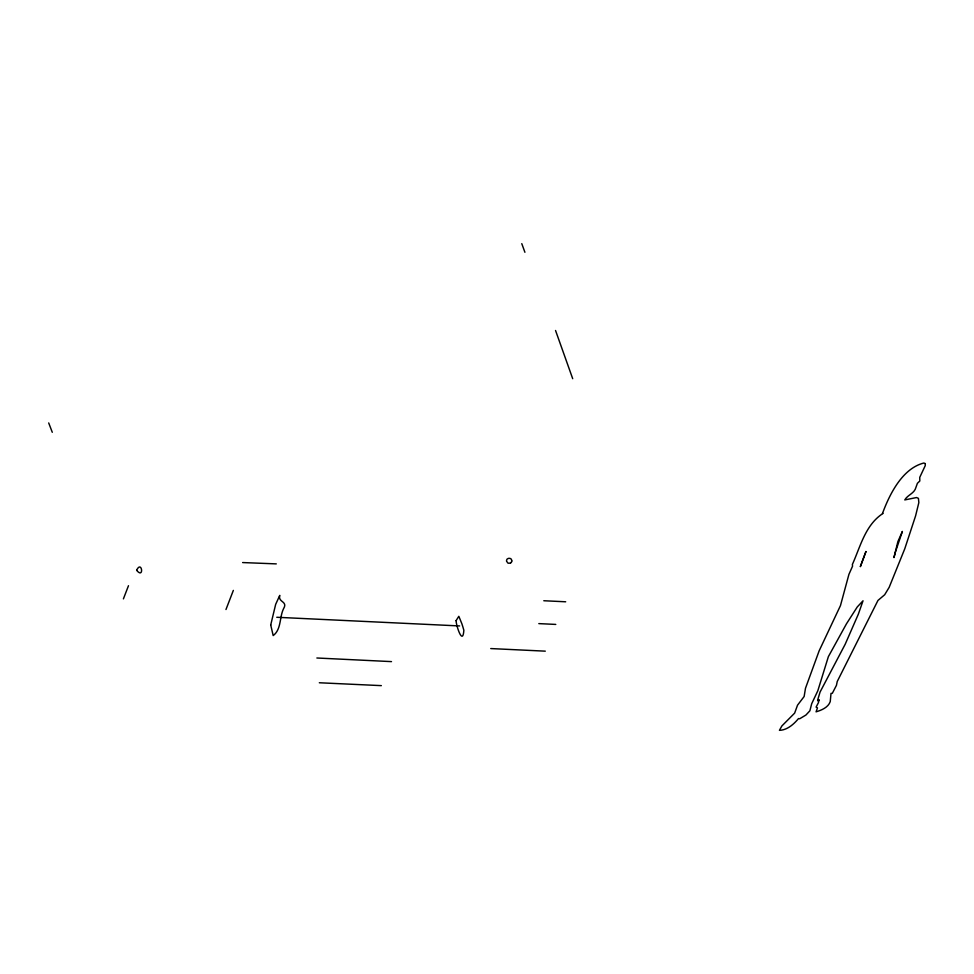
<?xml version="1.0" encoding="UTF-8"?>
<svg xmlns="http://www.w3.org/2000/svg" width="974" height="974" viewBox="0 0 974 974"><rect width="100%" height="100%" fill="white"/><g stroke="black" fill="none" stroke-linecap="round" stroke-linejoin="round"><path stroke-width="1.46" d="M136.628 570.216C141.9 559.526 144.432 579.627 136.64 570.338M506.504 560.659C506.261 557.688 512.056 557.201 511.813 560.866M511.8 560.951L511.581 561.888M123.406 598.876L128.483 585.715M225.968 609.529L233.346 590.402M511.472 562.083L510.559 563.057M510.473 563.106L508.051 563.216L506.529 561.194M242.623 562.558L276.287 563.885M319.326 682.762L381.345 685.635M543.796 600.739L565.687 601.786M538.817 623.616L555.777 624.419M276.762 617.273L459.582 625.941M490.75 648.562L545.294 651.156M316.867 657.998L391.499 661.614M48.7 422.935L52.279 432.286M521.784 243.658L524.913 252.278M555.545 330.49L572.7 378.691M270.723 624.979L273.183 635.584C281.474 629.423 279.331 617.26 283.556 608.701C288.207 601.08 277.724 602.468 279.769 595.382L275.666 604.343L270.723 624.979M925.3 463.612L925.239 465.657L919.748 477.357L919.809 481.01L917.411 483.287L915.998 487.219C914.476 493.599 907.683 494.719 904.785 499.918L916.534 497.544L918.421 498.335L918.847 502.596L915.584 515.891L904.773 548.776L889.165 587.346L884.672 594.749L877.964 600.434L837.238 681.496L836.447 685.343L832.307 693.342L831.017 693.378L830.238 701.597C828.253 707.416 821.52 710.229 816.078 711.824L817.478 707.879L816.09 707.1L818.404 702.729L819.158 699.685L817.807 700.915L817.624 700.233L820.059 692.064L845.189 644.252L858.301 614.265L863.037 600.775L857.278 606.936L846.491 623.774L828.375 656.646L817.819 690.761L811.695 703.727L809.881 710.789L805.948 715.013L799.691 718.763L798.534 718.544C793.773 724.266 787.211 730.123 779.419 730.342L781.903 725.922L794.638 713.126L797.536 705.164L804.134 696.52L805.498 688.241L819.134 650.863L840.465 605.597L848.926 574.356L852.554 566.186L852.372 564.445C860.48 546.426 865.35 524.828 883.028 513.42L882.493 513.444C889.396 494.609 902.277 468.409 923.851 463.027L925.3 463.612M456.088 620.621C456.124 625.466 462.833 646.286 463.843 630.251A116.746 45.51 -85.9 0 0 461.834 623.664L458.827 616.298L456.088 620.621M895.167 552.806L893.962 557.603L897.882 541.593L902.374 531.427L895.167 552.806M865.935 551.564L860.383 566.539L865.935 551.564"/></g></svg>
